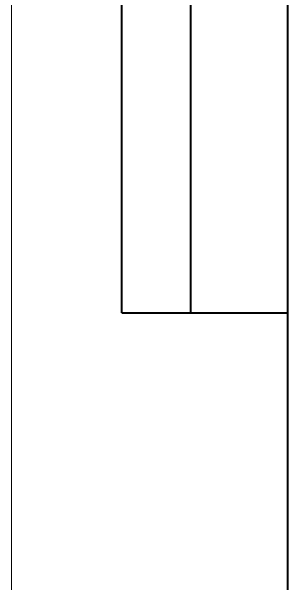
# Model space of a CAD drawing. Header units: millimetres. Extents: x 12064 to 35004, y -6103 to -2658.
# Drawn here: x 26761.08 to 26781.08, y -2991.54 to -2950.11 of the extents above; entities that cross this region are included whole.
import ezdxf

# ---------------------------------------------------------------- set-up
doc = ezdxf.new("R2010")
doc.units = ezdxf.units.MM
doc.layers.add('Layer_05', color=6, linetype='Continuous', lineweight=13)
doc.layers.add('Layer_06', color=7, linetype='Continuous', lineweight=40)

msp = doc.modelspace()

# ---------------------------------------------------------------- linework, layer by layer
at = {"layer": 'Layer_05'}
msp.add_line((26761.082, -2723.927), (26761.082, -3143.927), dxfattribs=at)
at = {"layer": 'Layer_06', "linetype": 'Continuous'}
for p, q in [((26781.082, -2728.927), (26781.082, -3138.927)), ((26769.082, -2971.927), (26769.082, -2851.927)), ((26774.082, -2971.927), (26774.082, -2851.927)), ((26769.082, -2971.927), (26781.082, -2971.927))]:
    msp.add_line(p, q, dxfattribs=at)

doc.saveas('drawing.dxf')
